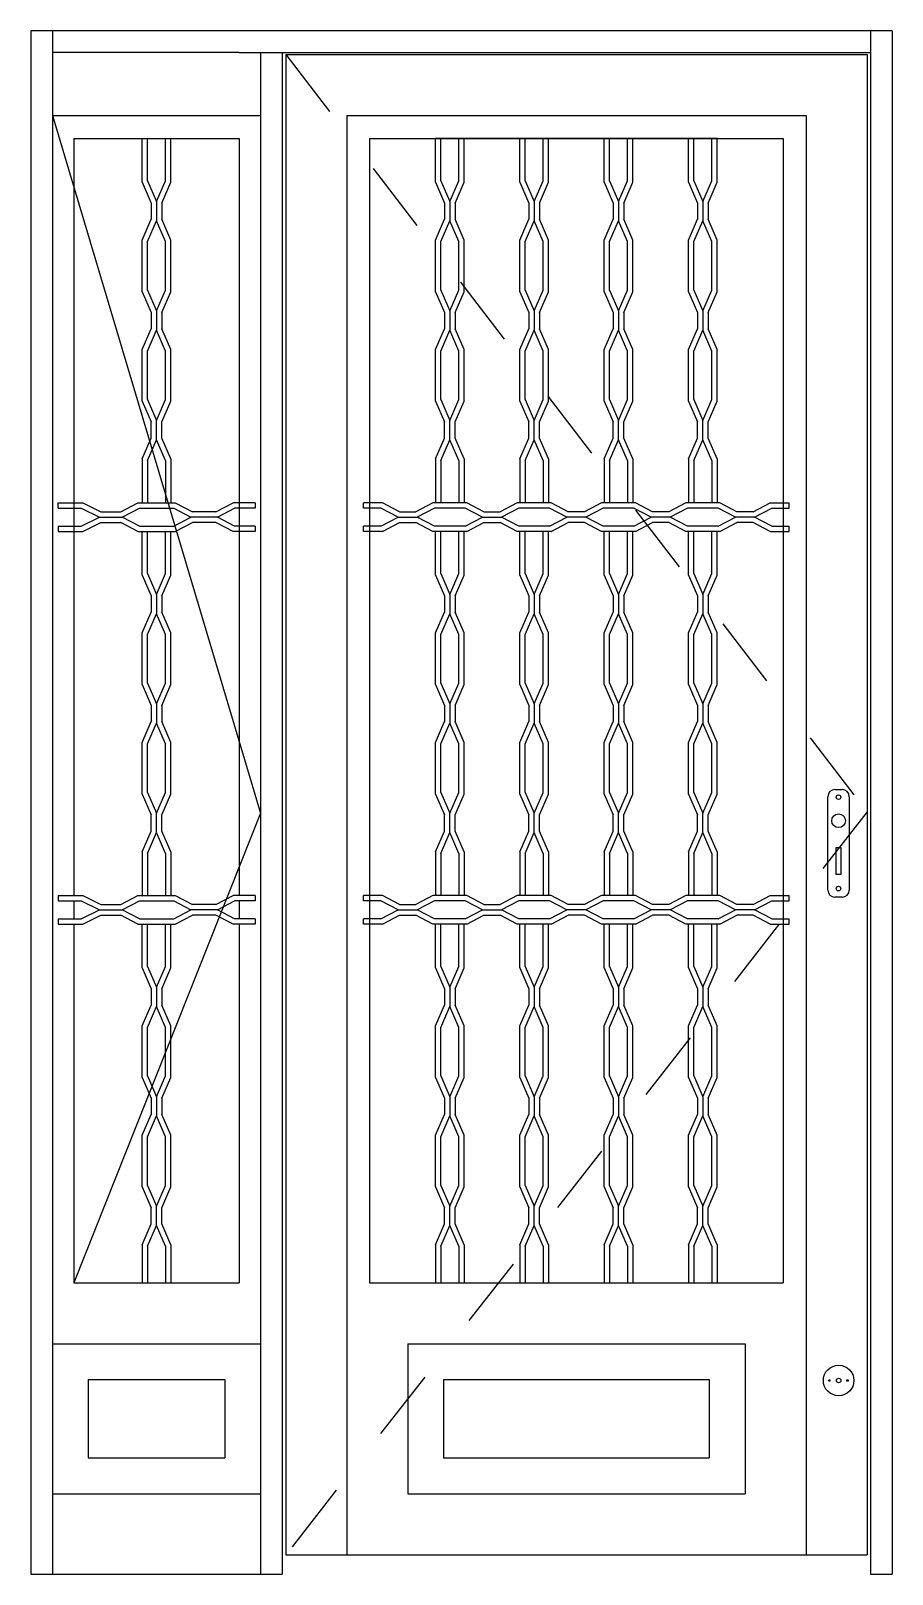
# Model space of a CAD drawing. Header units: millimetres. Extents: x 6.52 to 7.72, y 1316.08 to 1318.23.
import ezdxf

# ---------------------------------------------------------------- set-up
doc = ezdxf.new("R2010")
doc.units = ezdxf.units.MM
doc.header["$LTSCALE"] = 0.5
doc.linetypes.add('DASHED2', pattern=[9.525, 6.35, -3.175])
doc.linetypes.add('HIDDEN2', pattern=[0.1875, 0.125, -0.0625])
doc.layers.add('Gravia_Portas', color=1, linetype='Continuous')
doc.layers.add('Gravia_Portas_hidden2', color=1, linetype='HIDDEN2')

msp = doc.modelspace()

# ---------------------------------------------------------------- linework, layer by layer
at = {"layer": 'Gravia_Portas', "color": 2}
for p, q in [((7.7175, 1318.2283), (6.5175, 1318.2283)), ((6.5175, 1318.2283), (6.5175, 1316.0783)), ((7.7175, 1318.2283), (7.7175, 1316.0783))]:
    msp.add_line(p, q, dxfattribs=at)
at = {"layer": 'Gravia_Portas'}
for p, q in [((6.5475, 1318.2283), (6.5475, 1316.0783)), ((7.6875, 1318.2283), (7.6875, 1316.0783)), ((6.8075, 1318.1983), (6.5475, 1318.1983)), ((6.8075, 1318.1983), (6.8675, 1318.1983)), ((6.8375, 1318.1983), (6.8375, 1316.0783)), ((6.8675, 1318.1983), (7.6875, 1318.1983)), ((6.8675, 1318.1983), (6.8675, 1316.0783)), ((6.8725, 1318.1953), (7.6825, 1318.1953)), ((6.8725, 1318.1953), (6.8725, 1316.1053)), ((7.6825, 1318.1953), (7.6825, 1316.1053)), ((6.5475, 1318.1103), (6.8375, 1318.1103)), ((6.9575, 1318.1103), (7.5975, 1318.1103)), ((6.9575, 1318.1103), (7.5975, 1318.1103)), ((6.9575, 1318.1103), (6.9575, 1316.1053)), ((6.9575, 1318.1103), (6.9575, 1316.1903)), ((7.5975, 1318.1103), (7.5975, 1316.1053)), ((7.5975, 1318.1103), (7.5975, 1316.1903)), ((6.5775, 1318.0783), (6.8075, 1318.0783)), ((6.5775, 1318.0783), (6.5775, 1317.0237)), ((6.6726, 1318.0174), (6.6726, 1318.0783)), ((6.6801, 1318.0196), (6.6801, 1318.0783)), ((6.7051, 1318.0196), (6.7051, 1318.0783)), ((6.7126, 1318.0174), (6.7126, 1318.0783)), ((6.8075, 1318.0783), (6.8075, 1317.0237)), ((6.9895, 1318.0783), (7.5655, 1318.0783)), ((6.9895, 1318.0783), (6.9895, 1316.4843)), ((7.4737, 1318.0783), (7.0812, 1318.0783)), ((7.0812, 1318.0174), (7.0812, 1318.0783)), ((7.0887, 1318.0196), (7.0887, 1318.0783)), ((7.1137, 1318.0196), (7.1137, 1318.0783)), ((7.1212, 1318.0174), (7.1212, 1318.0783)), ((7.1987, 1318.0174), (7.1987, 1318.0783)), ((7.2062, 1318.0196), (7.2062, 1318.0783)), ((7.2312, 1318.0196), (7.2312, 1318.0783)), ((7.2387, 1318.0174), (7.2387, 1318.0783)), ((7.3162, 1318.0174), (7.3162, 1318.0783)), ((7.3237, 1318.0196), (7.3237, 1318.0783)), ((7.3487, 1318.0196), (7.3487, 1318.0783)), ((7.3562, 1318.0174), (7.3562, 1318.0783)), ((7.4337, 1318.0174), (7.4337, 1318.0783)), ((7.4412, 1318.0196), (7.4412, 1318.0783)), ((7.4662, 1318.0196), (7.4662, 1318.0783)), ((7.4737, 1318.0174), (7.4737, 1318.0783)), ((7.5655, 1318.0783), (7.5655, 1316.4843)), ((6.6726, 1318.0174), (6.6851, 1317.9885)), ((6.6801, 1318.0196), (6.6926, 1317.9906)), ((6.6926, 1317.9906), (6.7051, 1318.0196)), ((6.7001, 1317.9885), (6.7126, 1318.0174)), ((7.0812, 1318.0174), (7.0937, 1317.9885)), ((7.0887, 1318.0196), (7.1012, 1317.9906)), ((7.1012, 1317.9906), (7.1137, 1318.0196)), ((7.1087, 1317.9885), (7.1212, 1318.0174)), ((7.1987, 1318.0174), (7.2112, 1317.9885)), ((7.2062, 1318.0196), (7.2187, 1317.9906)), ((7.2187, 1317.9906), (7.2312, 1318.0196)), ((7.2262, 1317.9885), (7.2387, 1318.0174)), ((7.3162, 1318.0174), (7.3287, 1317.9885)), ((7.3237, 1318.0196), (7.3362, 1317.9906)), ((7.3362, 1317.9906), (7.3487, 1318.0196)), ((7.3437, 1317.9885), (7.3562, 1318.0174)), ((7.4337, 1318.0174), (7.4462, 1317.9885)), ((7.4412, 1318.0196), (7.4537, 1317.9906)), ((7.4537, 1317.9906), (7.4662, 1318.0196)), ((7.4612, 1317.9885), (7.4737, 1318.0174)), ((6.6851, 1317.9885), (6.6851, 1317.9659)), ((6.6926, 1317.9906), (6.6926, 1317.9637)), ((6.7001, 1317.9885), (6.7001, 1317.9659)), ((7.0937, 1317.9885), (7.0937, 1317.9659)), ((7.1012, 1317.9906), (7.1012, 1317.9637)), ((7.1087, 1317.9885), (7.1087, 1317.9659)), ((7.2112, 1317.9885), (7.2112, 1317.9659)), ((7.2187, 1317.9906), (7.2187, 1317.9637)), ((7.2262, 1317.9885), (7.2262, 1317.9659)), ((7.3287, 1317.9885), (7.3287, 1317.9659)), ((7.3362, 1317.9906), (7.3362, 1317.9637)), ((7.3437, 1317.9885), (7.3437, 1317.9659)), ((7.4462, 1317.9885), (7.4462, 1317.9659)), ((7.4537, 1317.9906), (7.4537, 1317.9637)), ((7.4612, 1317.9885), (7.4612, 1317.9659)), ((6.6726, 1317.9369), (6.6851, 1317.9659)), ((6.6801, 1317.9348), (6.6926, 1317.9637)), ((6.7051, 1317.9348), (6.6926, 1317.9637)), ((6.7126, 1317.9369), (6.7001, 1317.9659)), ((7.0812, 1317.9369), (7.0937, 1317.9659)), ((7.0887, 1317.9348), (7.1012, 1317.9637)), ((7.1137, 1317.9348), (7.1012, 1317.9637)), ((7.1212, 1317.9369), (7.1087, 1317.9659)), ((7.1987, 1317.9369), (7.2112, 1317.9659)), ((7.2062, 1317.9348), (7.2187, 1317.9637)), ((7.2312, 1317.9348), (7.2187, 1317.9637)), ((7.2387, 1317.9369), (7.2262, 1317.9659)), ((7.3162, 1317.9369), (7.3287, 1317.9659)), ((7.3237, 1317.9348), (7.3362, 1317.9637)), ((7.3487, 1317.9348), (7.3362, 1317.9637)), ((7.3562, 1317.9369), (7.3437, 1317.9659)), ((7.4337, 1317.9369), (7.4462, 1317.9659)), ((7.4412, 1317.9348), (7.4537, 1317.9637)), ((7.4662, 1317.9348), (7.4537, 1317.9637)), ((7.4737, 1317.9369), (7.4612, 1317.9659)), ((6.6726, 1317.8649), (6.6726, 1317.9369)), ((6.6801, 1317.8671), (6.6801, 1317.9348)), ((6.7051, 1317.8671), (6.7051, 1317.9348)), ((6.7126, 1317.8649), (6.7126, 1317.9369)), ((7.0812, 1317.8649), (7.0812, 1317.9369)), ((7.0887, 1317.8671), (7.0887, 1317.9348)), ((7.1137, 1317.8671), (7.1137, 1317.9348)), ((7.1212, 1317.8649), (7.1212, 1317.9369)), ((7.1987, 1317.8649), (7.1987, 1317.9369)), ((7.2062, 1317.8671), (7.2062, 1317.9348)), ((7.2312, 1317.8671), (7.2312, 1317.9348)), ((7.2387, 1317.8649), (7.2387, 1317.9369)), ((7.3162, 1317.8649), (7.3162, 1317.9369)), ((7.3237, 1317.8671), (7.3237, 1317.9348)), ((7.3487, 1317.8671), (7.3487, 1317.9348)), ((7.3562, 1317.8649), (7.3562, 1317.9369)), ((7.4337, 1317.8649), (7.4337, 1317.9369)), ((7.4412, 1317.8671), (7.4412, 1317.9348)), ((7.4662, 1317.8671), (7.4662, 1317.9348)), ((7.4737, 1317.8649), (7.4737, 1317.9369)), ((6.6726, 1317.8649), (6.6851, 1317.836)), ((6.6801, 1317.8671), (6.6926, 1317.8381)), ((6.6926, 1317.8381), (6.7051, 1317.8671)), ((6.7001, 1317.836), (6.7126, 1317.8649)), ((7.0812, 1317.8649), (7.0937, 1317.836)), ((7.0887, 1317.8671), (7.1012, 1317.8381)), ((7.1012, 1317.8381), (7.1137, 1317.8671)), ((7.1087, 1317.836), (7.1212, 1317.8649)), ((7.1987, 1317.8649), (7.2112, 1317.836)), ((7.2062, 1317.8671), (7.2187, 1317.8381)), ((7.2187, 1317.8381), (7.2312, 1317.8671)), ((7.2262, 1317.836), (7.2387, 1317.8649)), ((7.3162, 1317.8649), (7.3287, 1317.836)), ((7.3237, 1317.8671), (7.3362, 1317.8381)), ((7.3362, 1317.8381), (7.3487, 1317.8671)), ((7.3437, 1317.836), (7.3562, 1317.8649)), ((7.4337, 1317.8649), (7.4462, 1317.836)), ((7.4412, 1317.8671), (7.4537, 1317.8381)), ((7.4537, 1317.8381), (7.4662, 1317.8671)), ((7.4612, 1317.836), (7.4737, 1317.8649)), ((6.6851, 1317.836), (6.6851, 1317.8134)), ((6.6926, 1317.8381), (6.6926, 1317.8112)), ((6.7001, 1317.836), (6.7001, 1317.8134)), ((7.0937, 1317.836), (7.0937, 1317.8134)), ((7.1012, 1317.8381), (7.1012, 1317.8112)), ((7.1087, 1317.836), (7.1087, 1317.8134)), ((7.2112, 1317.836), (7.2112, 1317.8134)), ((7.2187, 1317.8381), (7.2187, 1317.8112)), ((7.2262, 1317.836), (7.2262, 1317.8134)), ((7.3287, 1317.836), (7.3287, 1317.8134)), ((7.3362, 1317.8381), (7.3362, 1317.8112)), ((7.3437, 1317.836), (7.3437, 1317.8134)), ((7.4462, 1317.836), (7.4462, 1317.8134)), ((7.4537, 1317.8381), (7.4537, 1317.8112)), ((7.4612, 1317.836), (7.4612, 1317.8134)), ((6.6726, 1317.7844), (6.6851, 1317.8134)), ((6.6801, 1317.7823), (6.6926, 1317.8112)), ((6.7051, 1317.7823), (6.6926, 1317.8112)), ((6.7126, 1317.7844), (6.7001, 1317.8134)), ((7.0812, 1317.7844), (7.0937, 1317.8134)), ((7.0887, 1317.7823), (7.1012, 1317.8112)), ((7.1137, 1317.7823), (7.1012, 1317.8112)), ((7.1212, 1317.7844), (7.1087, 1317.8134)), ((7.1987, 1317.7844), (7.2112, 1317.8134)), ((7.2062, 1317.7823), (7.2187, 1317.8112)), ((7.2312, 1317.7823), (7.2187, 1317.8112)), ((7.2387, 1317.7844), (7.2262, 1317.8134)), ((7.3162, 1317.7844), (7.3287, 1317.8134)), ((7.3237, 1317.7823), (7.3362, 1317.8112)), ((7.3487, 1317.7823), (7.3362, 1317.8112)), ((7.3562, 1317.7844), (7.3437, 1317.8134)), ((7.4337, 1317.7844), (7.4462, 1317.8134)), ((7.4412, 1317.7823), (7.4537, 1317.8112)), ((7.4662, 1317.7823), (7.4537, 1317.8112)), ((7.4737, 1317.7844), (7.4612, 1317.8134)), ((6.6726, 1317.7124), (6.6726, 1317.7844)), ((6.6801, 1317.7146), (6.6801, 1317.7823)), ((6.7051, 1317.7146), (6.7051, 1317.7823)), ((6.7126, 1317.7124), (6.7126, 1317.7844)), ((7.0812, 1317.7124), (7.0812, 1317.7844)), ((7.0887, 1317.7146), (7.0887, 1317.7823)), ((7.1137, 1317.7146), (7.1137, 1317.7823)), ((7.1212, 1317.7124), (7.1212, 1317.7844)), ((7.1987, 1317.7124), (7.1987, 1317.7844)), ((7.2062, 1317.7146), (7.2062, 1317.7823)), ((7.2312, 1317.7146), (7.2312, 1317.7823)), ((7.2387, 1317.7124), (7.2387, 1317.7844)), ((7.3162, 1317.7124), (7.3162, 1317.7844)), ((7.3237, 1317.7146), (7.3237, 1317.7823)), ((7.3487, 1317.7146), (7.3487, 1317.7823)), ((7.3562, 1317.7124), (7.3562, 1317.7844)), ((7.4337, 1317.7124), (7.4337, 1317.7844)), ((7.4412, 1317.7146), (7.4412, 1317.7823)), ((7.4662, 1317.7146), (7.4662, 1317.7823)), ((7.4737, 1317.7124), (7.4737, 1317.7844)), ((6.6801, 1317.7146), (6.6926, 1317.6856)), ((6.6926, 1317.6856), (6.7051, 1317.7146)), ((7.0887, 1317.7146), (7.1012, 1317.6856)), ((7.1012, 1317.6856), (7.1137, 1317.7146)), ((7.2062, 1317.7146), (7.2187, 1317.6856)), ((7.2187, 1317.6856), (7.2312, 1317.7146)), ((7.3237, 1317.7146), (7.3362, 1317.6856)), ((7.3362, 1317.6856), (7.3487, 1317.7146)), ((7.4412, 1317.7146), (7.4537, 1317.6856)), ((7.4537, 1317.6856), (7.4662, 1317.7146)), ((6.6726, 1317.7124), (6.6851, 1317.6835)), ((6.7001, 1317.6835), (6.7126, 1317.7124)), ((7.0812, 1317.7124), (7.0937, 1317.6835)), ((7.1087, 1317.6835), (7.1212, 1317.7124)), ((7.1987, 1317.7124), (7.2112, 1317.6835)), ((7.2262, 1317.6835), (7.2387, 1317.7124)), ((7.3162, 1317.7124), (7.3287, 1317.6835)), ((7.3437, 1317.6835), (7.3562, 1317.7124)), ((7.4337, 1317.7124), (7.4462, 1317.6835)), ((7.4612, 1317.6835), (7.4737, 1317.7124)), ((6.6851, 1317.6609), (6.6851, 1317.6835)), ((6.6926, 1317.6587), (6.6926, 1317.6856)), ((6.7001, 1317.6609), (6.7001, 1317.6835)), ((7.0937, 1317.6609), (7.0937, 1317.6835)), ((7.1012, 1317.6587), (7.1012, 1317.6856)), ((7.1087, 1317.6609), (7.1087, 1317.6835)), ((7.2112, 1317.6609), (7.2112, 1317.6835)), ((7.2187, 1317.6587), (7.2187, 1317.6856)), ((7.2262, 1317.6609), (7.2262, 1317.6835)), ((7.3287, 1317.6609), (7.3287, 1317.6835)), ((7.3362, 1317.6587), (7.3362, 1317.6856)), ((7.3437, 1317.6609), (7.3437, 1317.6835)), ((7.4462, 1317.6609), (7.4462, 1317.6835)), ((7.4537, 1317.6587), (7.4537, 1317.6856)), ((7.4612, 1317.6609), (7.4612, 1317.6835)), ((6.6726, 1317.6319), (6.6851, 1317.6609)), ((6.6801, 1317.6298), (6.6926, 1317.6587)), ((6.7051, 1317.6298), (6.6926, 1317.6587)), ((6.7126, 1317.6319), (6.7001, 1317.6609)), ((7.0812, 1317.6319), (7.0937, 1317.6609)), ((7.0887, 1317.6298), (7.1012, 1317.6587)), ((7.1137, 1317.6298), (7.1012, 1317.6587)), ((7.1212, 1317.6319), (7.1087, 1317.6609)), ((7.1987, 1317.6319), (7.2112, 1317.6609)), ((7.2062, 1317.6298), (7.2187, 1317.6587)), ((7.2312, 1317.6298), (7.2187, 1317.6587)), ((7.2387, 1317.6319), (7.2262, 1317.6609)), ((7.3162, 1317.6319), (7.3287, 1317.6609)), ((7.3237, 1317.6298), (7.3362, 1317.6587)), ((7.3487, 1317.6298), (7.3362, 1317.6587)), ((7.3562, 1317.6319), (7.3437, 1317.6609)), ((7.4337, 1317.6319), (7.4462, 1317.6609)), ((7.4412, 1317.6298), (7.4537, 1317.6587)), ((7.4662, 1317.6298), (7.4537, 1317.6587)), ((7.4737, 1317.6319), (7.4612, 1317.6609)), ((6.6726, 1317.6319), (6.6726, 1317.571)), ((6.6801, 1317.6298), (6.6801, 1317.571)), ((6.7051, 1317.6298), (6.7051, 1317.571)), ((6.7126, 1317.6319), (6.7126, 1317.571)), ((7.0812, 1317.6319), (7.0812, 1317.571)), ((7.0887, 1317.6298), (7.0887, 1317.571)), ((7.1137, 1317.6298), (7.1137, 1317.571)), ((7.1212, 1317.6319), (7.1212, 1317.571)), ((7.1987, 1317.6319), (7.1987, 1317.571)), ((7.2062, 1317.6298), (7.2062, 1317.571)), ((7.2312, 1317.6298), (7.2312, 1317.571)), ((7.2387, 1317.6319), (7.2387, 1317.571)), ((7.3162, 1317.6319), (7.3162, 1317.571)), ((7.3237, 1317.6298), (7.3237, 1317.571)), ((7.3487, 1317.6298), (7.3487, 1317.571)), ((7.3562, 1317.6319), (7.3562, 1317.571)), ((7.4337, 1317.6319), (7.4337, 1317.571)), ((7.4412, 1317.6298), (7.4412, 1317.571)), ((7.4662, 1317.6298), (7.4662, 1317.571)), ((7.4737, 1317.6319), (7.4737, 1317.571)), ((6.5554, 1317.571), (6.5899, 1317.571)), ((6.5554, 1317.5635), (6.5554, 1317.571)), ((6.5554, 1317.5635), (6.5877, 1317.5635)), ((6.5877, 1317.5635), (6.6129, 1317.551)), ((6.5899, 1317.571), (6.6151, 1317.5585)), ((6.6427, 1317.5585), (6.6666, 1317.571)), ((6.6448, 1317.551), (6.6688, 1317.5635)), ((6.6666, 1317.571), (6.7186, 1317.571)), ((6.6688, 1317.5635), (6.7165, 1317.5635)), ((6.7165, 1317.5635), (6.7404, 1317.551)), ((6.7186, 1317.571), (6.7426, 1317.5585)), ((6.7752, 1317.5585), (6.7991, 1317.571)), ((6.7773, 1317.551), (6.8013, 1317.5635)), ((6.8299, 1317.571), (6.7991, 1317.571)), ((6.8299, 1317.5635), (6.8013, 1317.5635)), ((6.8299, 1317.571), (6.8299, 1317.5635)), ((6.981, 1317.5635), (6.981, 1317.571)), ((7.0072, 1317.571), (6.981, 1317.571)), ((7.0051, 1317.5635), (6.981, 1317.5635)), ((7.029, 1317.551), (7.0051, 1317.5635)), ((7.0311, 1317.5585), (7.0072, 1317.571)), ((7.0777, 1317.571), (7.0538, 1317.5585)), ((7.0798, 1317.5635), (7.0559, 1317.551)), ((7.1247, 1317.571), (7.0777, 1317.571)), ((7.1226, 1317.5635), (7.0798, 1317.5635)), ((7.1237, 1317.571), (7.0837, 1317.571)), ((7.1465, 1317.551), (7.1226, 1317.5635)), ((7.1486, 1317.5585), (7.1247, 1317.571)), ((7.1952, 1317.571), (7.1713, 1317.5585)), ((7.1973, 1317.5635), (7.1734, 1317.551)), ((7.2422, 1317.571), (7.1952, 1317.571)), ((7.2401, 1317.5635), (7.1973, 1317.5635)), ((7.264, 1317.551), (7.2401, 1317.5635)), ((7.2661, 1317.5585), (7.2422, 1317.571)), ((7.3127, 1317.571), (7.2888, 1317.5585)), ((7.3148, 1317.5635), (7.2909, 1317.551)), ((7.3597, 1317.571), (7.3127, 1317.571)), ((7.3576, 1317.5635), (7.3148, 1317.5635)), ((7.3815, 1317.551), (7.3576, 1317.5635)), ((7.3836, 1317.5585), (7.3597, 1317.571)), ((7.4302, 1317.571), (7.4063, 1317.5585)), ((7.4323, 1317.5635), (7.4084, 1317.551)), ((7.4772, 1317.571), (7.4302, 1317.571)), ((7.4751, 1317.5635), (7.4323, 1317.5635)), ((7.499, 1317.551), (7.4751, 1317.5635)), ((7.5011, 1317.5585), (7.4772, 1317.571)), ((7.5238, 1317.5585), (7.5477, 1317.571)), ((7.5259, 1317.551), (7.5498, 1317.5635)), ((7.5477, 1317.571), (7.574, 1317.571)), ((7.5498, 1317.5635), (7.574, 1317.5635)), ((7.574, 1317.5635), (7.574, 1317.571)), ((6.5877, 1317.5385), (6.6129, 1317.551)), ((6.5899, 1317.531), (6.6151, 1317.5435)), ((6.6129, 1317.551), (6.6448, 1317.551)), ((6.6151, 1317.5585), (6.6427, 1317.5585)), ((6.6151, 1317.5435), (6.6427, 1317.5435)), ((6.6666, 1317.531), (6.6427, 1317.5435)), ((6.6688, 1317.5385), (6.6448, 1317.551)), ((6.7165, 1317.5385), (6.7404, 1317.551)), ((6.7186, 1317.531), (6.7426, 1317.5435)), ((6.7773, 1317.551), (6.7404, 1317.551)), ((6.7752, 1317.5585), (6.7426, 1317.5585)), ((6.7752, 1317.5435), (6.7426, 1317.5435)), ((6.7991, 1317.531), (6.7752, 1317.5435)), ((6.8013, 1317.5385), (6.7773, 1317.551)), ((7.0051, 1317.5385), (7.029, 1317.551)), ((7.0072, 1317.531), (7.0311, 1317.5435)), ((7.029, 1317.551), (7.0559, 1317.551)), ((7.0311, 1317.5585), (7.0538, 1317.5585)), ((7.0311, 1317.5435), (7.0538, 1317.5435)), ((7.0777, 1317.531), (7.0538, 1317.5435)), ((7.0798, 1317.5385), (7.0559, 1317.551)), ((7.1226, 1317.5385), (7.1465, 1317.551)), ((7.1247, 1317.531), (7.1486, 1317.5435)), ((7.1465, 1317.551), (7.1734, 1317.551)), ((7.1486, 1317.5585), (7.1713, 1317.5585)), ((7.1486, 1317.5435), (7.1713, 1317.5435)), ((7.1952, 1317.531), (7.1713, 1317.5435)), ((7.1973, 1317.5385), (7.1734, 1317.551)), ((7.2401, 1317.5385), (7.264, 1317.551)), ((7.2422, 1317.531), (7.2661, 1317.5435)), ((7.2909, 1317.551), (7.264, 1317.551)), ((7.2888, 1317.5585), (7.2661, 1317.5585)), ((7.2888, 1317.5435), (7.2661, 1317.5435)), ((7.3127, 1317.531), (7.2888, 1317.5435)), ((7.3148, 1317.5385), (7.2909, 1317.551)), ((7.3576, 1317.5385), (7.3815, 1317.551)), ((7.3597, 1317.531), (7.3836, 1317.5435)), ((7.4084, 1317.551), (7.3815, 1317.551)), ((7.4063, 1317.5585), (7.3836, 1317.5585)), ((7.4063, 1317.5435), (7.3836, 1317.5435)), ((7.4302, 1317.531), (7.4063, 1317.5435)), ((7.4323, 1317.5385), (7.4084, 1317.551)), ((7.4751, 1317.5385), (7.499, 1317.551)), ((7.4772, 1317.531), (7.5011, 1317.5435)), ((7.5259, 1317.551), (7.499, 1317.551)), ((7.5238, 1317.5585), (7.5011, 1317.5585)), ((7.5238, 1317.5435), (7.5011, 1317.5435)), ((7.5477, 1317.531), (7.5238, 1317.5435)), ((7.5498, 1317.5385), (7.5259, 1317.551)), ((6.5554, 1317.5385), (6.5877, 1317.5385)), ((6.5554, 1317.5385), (6.5554, 1317.531)), ((6.5554, 1317.531), (6.5899, 1317.531)), ((6.6666, 1317.531), (6.7186, 1317.531)), ((6.6688, 1317.5385), (6.7165, 1317.5385)), ((6.6726, 1317.4701), (6.6726, 1317.531)), ((6.6801, 1317.4722), (6.6801, 1317.531)), ((6.7051, 1317.4722), (6.7051, 1317.531)), ((6.7126, 1317.4701), (6.7126, 1317.531)), ((6.8299, 1317.531), (6.7991, 1317.531)), ((6.8299, 1317.5385), (6.8013, 1317.5385)), ((6.8299, 1317.5385), (6.8299, 1317.531)), ((7.0051, 1317.5385), (6.981, 1317.5385)), ((6.981, 1317.531), (6.981, 1317.5385)), ((7.0072, 1317.531), (6.981, 1317.531)), ((7.1247, 1317.531), (7.0777, 1317.531)), ((7.1226, 1317.5385), (7.0798, 1317.5385)), ((7.0812, 1317.4701), (7.0812, 1317.531)), ((7.0887, 1317.4722), (7.0887, 1317.531)), ((7.1137, 1317.4722), (7.1137, 1317.531)), ((7.1212, 1317.4701), (7.1212, 1317.531)), ((7.2422, 1317.531), (7.1952, 1317.531)), ((7.2401, 1317.5385), (7.1973, 1317.5385)), ((7.1987, 1317.4701), (7.1987, 1317.531)), ((7.2062, 1317.4722), (7.2062, 1317.531)), ((7.2312, 1317.4722), (7.2312, 1317.531)), ((7.2387, 1317.4701), (7.2387, 1317.531)), ((7.3597, 1317.531), (7.3127, 1317.531)), ((7.3576, 1317.5385), (7.3148, 1317.5385)), ((7.3162, 1317.4701), (7.3162, 1317.531)), ((7.3237, 1317.4722), (7.3237, 1317.531)), ((7.3487, 1317.4722), (7.3487, 1317.531)), ((7.3562, 1317.4701), (7.3562, 1317.531)), ((7.4772, 1317.531), (7.4302, 1317.531)), ((7.4751, 1317.5385), (7.4323, 1317.5385)), ((7.4337, 1317.4701), (7.4337, 1317.531)), ((7.4412, 1317.4722), (7.4412, 1317.531)), ((7.4662, 1317.4722), (7.4662, 1317.531)), ((7.4737, 1317.4701), (7.4737, 1317.531)), ((7.5477, 1317.531), (7.574, 1317.531)), ((7.5498, 1317.5385), (7.574, 1317.5385)), ((7.574, 1317.531), (7.574, 1317.5385)), ((6.6726, 1317.4701), (6.6851, 1317.4412)), ((6.6801, 1317.4722), (6.6926, 1317.4433)), ((6.6926, 1317.4433), (6.7051, 1317.4722)), ((6.7001, 1317.4412), (6.7126, 1317.4701)), ((7.0812, 1317.4701), (7.0937, 1317.4412)), ((7.0887, 1317.4722), (7.1012, 1317.4433)), ((7.1012, 1317.4433), (7.1137, 1317.4722)), ((7.1087, 1317.4412), (7.1212, 1317.4701)), ((7.1987, 1317.4701), (7.2112, 1317.4412)), ((7.2062, 1317.4722), (7.2187, 1317.4433)), ((7.2187, 1317.4433), (7.2312, 1317.4722)), ((7.2262, 1317.4412), (7.2387, 1317.4701)), ((7.3162, 1317.4701), (7.3287, 1317.4412)), ((7.3237, 1317.4722), (7.3362, 1317.4433)), ((7.3362, 1317.4433), (7.3487, 1317.4722)), ((7.3437, 1317.4412), (7.3562, 1317.4701)), ((7.4337, 1317.4701), (7.4462, 1317.4412)), ((7.4412, 1317.4722), (7.4537, 1317.4433)), ((7.4537, 1317.4433), (7.4662, 1317.4722)), ((7.4612, 1317.4412), (7.4737, 1317.4701)), ((6.6851, 1317.4412), (6.6851, 1317.4185)), ((6.6926, 1317.4433), (6.6926, 1317.4164)), ((6.7001, 1317.4412), (6.7001, 1317.4185)), ((7.0937, 1317.4412), (7.0937, 1317.4185)), ((7.1012, 1317.4433), (7.1012, 1317.4164)), ((7.1087, 1317.4412), (7.1087, 1317.4185)), ((7.2112, 1317.4412), (7.2112, 1317.4185)), ((7.2187, 1317.4433), (7.2187, 1317.4164)), ((7.2262, 1317.4412), (7.2262, 1317.4185)), ((7.3287, 1317.4412), (7.3287, 1317.4185)), ((7.3362, 1317.4433), (7.3362, 1317.4164)), ((7.3437, 1317.4412), (7.3437, 1317.4185)), ((7.4462, 1317.4412), (7.4462, 1317.4185)), ((7.4537, 1317.4433), (7.4537, 1317.4164)), ((7.4612, 1317.4412), (7.4612, 1317.4185)), ((6.6726, 1317.3896), (6.6851, 1317.4185)), ((6.6801, 1317.3875), (6.6926, 1317.4164)), ((6.7051, 1317.3875), (6.6926, 1317.4164)), ((6.7126, 1317.3896), (6.7001, 1317.4185)), ((7.0812, 1317.3896), (7.0937, 1317.4185)), ((7.0887, 1317.3875), (7.1012, 1317.4164)), ((7.1137, 1317.3875), (7.1012, 1317.4164)), ((7.1212, 1317.3896), (7.1087, 1317.4185)), ((7.1987, 1317.3896), (7.2112, 1317.4185)), ((7.2062, 1317.3875), (7.2187, 1317.4164)), ((7.2312, 1317.3875), (7.2187, 1317.4164)), ((7.2387, 1317.3896), (7.2262, 1317.4185)), ((7.3162, 1317.3896), (7.3287, 1317.4185)), ((7.3237, 1317.3875), (7.3362, 1317.4164)), ((7.3487, 1317.3875), (7.3362, 1317.4164)), ((7.3562, 1317.3896), (7.3437, 1317.4185)), ((7.4337, 1317.3896), (7.4462, 1317.4185)), ((7.4412, 1317.3875), (7.4537, 1317.4164)), ((7.4662, 1317.3875), (7.4537, 1317.4164)), ((7.4737, 1317.3896), (7.4612, 1317.4185)), ((6.6726, 1317.3176), (6.6726, 1317.3896)), ((6.6801, 1317.3197), (6.6801, 1317.3875)), ((6.7051, 1317.3197), (6.7051, 1317.3875)), ((6.7126, 1317.3176), (6.7126, 1317.3896)), ((7.0812, 1317.3176), (7.0812, 1317.3896)), ((7.0887, 1317.3197), (7.0887, 1317.3875)), ((7.1137, 1317.3197), (7.1137, 1317.3875)), ((7.1212, 1317.3176), (7.1212, 1317.3896)), ((7.1987, 1317.3176), (7.1987, 1317.3896)), ((7.2062, 1317.3197), (7.2062, 1317.3875)), ((7.2312, 1317.3197), (7.2312, 1317.3875)), ((7.2387, 1317.3176), (7.2387, 1317.3896)), ((7.3162, 1317.3176), (7.3162, 1317.3896)), ((7.3237, 1317.3197), (7.3237, 1317.3875)), ((7.3487, 1317.3197), (7.3487, 1317.3875)), ((7.3562, 1317.3176), (7.3562, 1317.3896)), ((7.4337, 1317.3176), (7.4337, 1317.3896)), ((7.4412, 1317.3197), (7.4412, 1317.3875)), ((7.4662, 1317.3197), (7.4662, 1317.3875)), ((7.4737, 1317.3176), (7.4737, 1317.3896)), ((6.6726, 1317.3176), (6.6851, 1317.2887)), ((6.6801, 1317.3197), (6.6926, 1317.2908)), ((6.6926, 1317.2908), (6.7051, 1317.3197)), ((6.7001, 1317.2887), (6.7126, 1317.3176)), ((7.0812, 1317.3176), (7.0937, 1317.2887)), ((7.0887, 1317.3197), (7.1012, 1317.2908)), ((7.1012, 1317.2908), (7.1137, 1317.3197)), ((7.1087, 1317.2887), (7.1212, 1317.3176)), ((7.1987, 1317.3176), (7.2112, 1317.2887)), ((7.2062, 1317.3197), (7.2187, 1317.2908)), ((7.2187, 1317.2908), (7.2312, 1317.3197)), ((7.2262, 1317.2887), (7.2387, 1317.3176)), ((7.3162, 1317.3176), (7.3287, 1317.2887)), ((7.3237, 1317.3197), (7.3362, 1317.2908)), ((7.3362, 1317.2908), (7.3487, 1317.3197)), ((7.3437, 1317.2887), (7.3562, 1317.3176)), ((7.4337, 1317.3176), (7.4462, 1317.2887)), ((7.4412, 1317.3197), (7.4537, 1317.2908)), ((7.4537, 1317.2908), (7.4662, 1317.3197)), ((7.4612, 1317.2887), (7.4737, 1317.3176)), ((6.6851, 1317.2887), (6.6851, 1317.266)), ((6.6926, 1317.2908), (6.6926, 1317.2639)), ((6.7001, 1317.2887), (6.7001, 1317.266)), ((7.0937, 1317.2887), (7.0937, 1317.266)), ((7.1012, 1317.2908), (7.1012, 1317.2639)), ((7.1087, 1317.2887), (7.1087, 1317.266)), ((7.2112, 1317.2887), (7.2112, 1317.266)), ((7.2187, 1317.2908), (7.2187, 1317.2639)), ((7.2262, 1317.2887), (7.2262, 1317.266)), ((7.3287, 1317.2887), (7.3287, 1317.266)), ((7.3362, 1317.2908), (7.3362, 1317.2639)), ((7.3437, 1317.2887), (7.3437, 1317.266)), ((7.4462, 1317.2887), (7.4462, 1317.266)), ((7.4537, 1317.2908), (7.4537, 1317.2639)), ((7.4612, 1317.2887), (7.4612, 1317.266)), ((6.6726, 1317.2371), (6.6851, 1317.266)), ((6.6801, 1317.235), (6.6926, 1317.2639)), ((6.7051, 1317.235), (6.6926, 1317.2639)), ((6.7126, 1317.2371), (6.7001, 1317.266)), ((7.0812, 1317.2371), (7.0937, 1317.266)), ((7.0887, 1317.235), (7.1012, 1317.2639)), ((7.1137, 1317.235), (7.1012, 1317.2639)), ((7.1212, 1317.2371), (7.1087, 1317.266)), ((7.1987, 1317.2371), (7.2112, 1317.266)), ((7.2062, 1317.235), (7.2187, 1317.2639)), ((7.2312, 1317.235), (7.2187, 1317.2639)), ((7.2387, 1317.2371), (7.2262, 1317.266)), ((7.3162, 1317.2371), (7.3287, 1317.266)), ((7.3237, 1317.235), (7.3362, 1317.2639)), ((7.3487, 1317.235), (7.3362, 1317.2639)), ((7.3562, 1317.2371), (7.3437, 1317.266)), ((7.4337, 1317.2371), (7.4462, 1317.266)), ((7.4412, 1317.235), (7.4537, 1317.2639)), ((7.4662, 1317.235), (7.4537, 1317.2639)), ((7.4737, 1317.2371), (7.4612, 1317.266)), ((6.6726, 1317.1651), (6.6726, 1317.2371)), ((6.6801, 1317.1672), (6.6801, 1317.235)), ((6.7051, 1317.1672), (6.7051, 1317.235)), ((6.7126, 1317.1651), (6.7126, 1317.2371)), ((7.0812, 1317.1651), (7.0812, 1317.2371)), ((7.0887, 1317.1672), (7.0887, 1317.235)), ((7.1137, 1317.1672), (7.1137, 1317.235)), ((7.1212, 1317.1651), (7.1212, 1317.2371)), ((7.1987, 1317.1651), (7.1987, 1317.2371)), ((7.2062, 1317.1672), (7.2062, 1317.235)), ((7.2312, 1317.1672), (7.2312, 1317.235)), ((7.2387, 1317.1651), (7.2387, 1317.2371)), ((7.3162, 1317.1651), (7.3162, 1317.2371)), ((7.3237, 1317.1672), (7.3237, 1317.235)), ((7.3487, 1317.1672), (7.3487, 1317.235)), ((7.3562, 1317.1651), (7.3562, 1317.2371)), ((7.4337, 1317.1651), (7.4337, 1317.2371)), ((7.4412, 1317.1672), (7.4412, 1317.235)), ((7.4662, 1317.1672), (7.4662, 1317.235)), ((7.4737, 1317.1651), (7.4737, 1317.2371)), ((6.6726, 1317.1651), (6.6851, 1317.1362)), ((6.6801, 1317.1672), (6.6926, 1317.1383)), ((6.6926, 1317.1383), (6.7051, 1317.1672)), ((6.7001, 1317.1362), (6.7126, 1317.1651)), ((7.0812, 1317.1651), (7.0937, 1317.1362)), ((7.0887, 1317.1672), (7.1012, 1317.1383)), ((7.1012, 1317.1383), (7.1137, 1317.1672)), ((7.1087, 1317.1362), (7.1212, 1317.1651)), ((7.1987, 1317.1651), (7.2112, 1317.1362)), ((7.2062, 1317.1672), (7.2187, 1317.1383)), ((7.2187, 1317.1383), (7.2312, 1317.1672)), ((7.2262, 1317.1362), (7.2387, 1317.1651)), ((7.3162, 1317.1651), (7.3287, 1317.1362)), ((7.3237, 1317.1672), (7.3362, 1317.1383)), ((7.3362, 1317.1383), (7.3487, 1317.1672)), ((7.3437, 1317.1362), (7.3562, 1317.1651)), ((7.4337, 1317.1651), (7.4462, 1317.1362)), ((7.4412, 1317.1672), (7.4537, 1317.1383)), ((7.4537, 1317.1383), (7.4662, 1317.1672)), ((7.4612, 1317.1362), (7.4737, 1317.1651)), ((7.6278, 1317.0314), (7.6278, 1317.1614)), ((7.6378, 1317.1714), (7.6478, 1317.1714)), ((7.6578, 1317.1614), (7.6578, 1317.0314)), ((6.6851, 1317.1135), (6.6851, 1317.1362)), ((6.6926, 1317.1114), (6.6926, 1317.1383)), ((6.7001, 1317.1135), (6.7001, 1317.1362)), ((7.0937, 1317.1135), (7.0937, 1317.1362)), ((7.1012, 1317.1114), (7.1012, 1317.1383)), ((7.1087, 1317.1135), (7.1087, 1317.1362)), ((7.2112, 1317.1135), (7.2112, 1317.1362)), ((7.2187, 1317.1114), (7.2187, 1317.1383)), ((7.2262, 1317.1135), (7.2262, 1317.1362)), ((7.3287, 1317.1135), (7.3287, 1317.1362)), ((7.3362, 1317.1114), (7.3362, 1317.1383)), ((7.3437, 1317.1135), (7.3437, 1317.1362)), ((7.4462, 1317.1135), (7.4462, 1317.1362)), ((7.4537, 1317.1114), (7.4537, 1317.1383)), ((7.4612, 1317.1135), (7.4612, 1317.1362)), ((6.6726, 1317.0846), (6.6851, 1317.1135)), ((6.7126, 1317.0846), (6.7001, 1317.1135)), ((7.0812, 1317.0846), (7.0937, 1317.1135)), ((7.1212, 1317.0846), (7.1087, 1317.1135)), ((7.1987, 1317.0846), (7.2112, 1317.1135)), ((7.2387, 1317.0846), (7.2262, 1317.1135)), ((7.3162, 1317.0846), (7.3287, 1317.1135)), ((7.3562, 1317.0846), (7.3437, 1317.1135)), ((7.4337, 1317.0846), (7.4462, 1317.1135)), ((7.4737, 1317.0846), (7.4612, 1317.1135)), ((6.6801, 1317.0825), (6.6926, 1317.1114)), ((6.7051, 1317.0825), (6.6926, 1317.1114)), ((7.0887, 1317.0825), (7.1012, 1317.1114)), ((7.1137, 1317.0825), (7.1012, 1317.1114)), ((7.2062, 1317.0825), (7.2187, 1317.1114)), ((7.2312, 1317.0825), (7.2187, 1317.1114)), ((7.3237, 1317.0825), (7.3362, 1317.1114)), ((7.3487, 1317.0825), (7.3362, 1317.1114)), ((7.4412, 1317.0825), (7.4537, 1317.1114)), ((7.4662, 1317.0825), (7.4537, 1317.1114)), ((7.6394, 1317.0907), (7.6462, 1317.0907)), ((7.6394, 1317.0532), (7.6394, 1317.0907)), ((7.6394, 1317.0907), (7.6462, 1317.0907)), ((7.6394, 1317.0532), (7.6394, 1317.0907)), ((7.6462, 1317.0907), (7.6462, 1317.0532)), ((7.6462, 1317.0907), (7.6462, 1317.0532)), ((6.6726, 1317.0846), (6.6726, 1317.0237)), ((6.6801, 1317.0825), (6.6801, 1317.0237)), ((6.7051, 1317.0825), (6.7051, 1317.0237)), ((6.7126, 1317.0846), (6.7126, 1317.0237)), ((7.0812, 1317.0846), (7.0812, 1317.0237)), ((7.0887, 1317.0825), (7.0887, 1317.0237)), ((7.1137, 1317.0825), (7.1137, 1317.0237)), ((7.1212, 1317.0846), (7.1212, 1317.0237)), ((7.1987, 1317.0846), (7.1987, 1317.0237)), ((7.2062, 1317.0825), (7.2062, 1317.0237)), ((7.2312, 1317.0825), (7.2312, 1317.0237)), ((7.2387, 1317.0846), (7.2387, 1317.0237)), ((7.3162, 1317.0846), (7.3162, 1317.0237)), ((7.3237, 1317.0825), (7.3237, 1317.0237)), ((7.3487, 1317.0825), (7.3487, 1317.0237)), ((7.3562, 1317.0846), (7.3562, 1317.0237)), ((7.4337, 1317.0846), (7.4337, 1317.0237)), ((7.4412, 1317.0825), (7.4412, 1317.0237)), ((7.4662, 1317.0825), (7.4662, 1317.0237)), ((7.4737, 1317.0846), (7.4737, 1317.0237)), ((7.6462, 1317.0532), (7.6394, 1317.0532)), ((7.6462, 1317.0532), (7.6394, 1317.0532)), ((6.5554, 1317.0237), (6.5899, 1317.0237)), ((6.5554, 1317.0237), (6.5554, 1317.0162)), ((6.5554, 1317.0162), (6.5877, 1317.0162)), ((6.5775, 1317.0162), (6.5775, 1316.9912)), ((6.5877, 1317.0162), (6.6129, 1317.0037)), ((6.5899, 1317.0237), (6.6151, 1317.0112)), ((6.6151, 1317.0112), (6.6427, 1317.0112)), ((6.6427, 1317.0112), (6.6666, 1317.0237)), ((6.6448, 1317.0037), (6.6688, 1317.0162)), ((6.6666, 1317.0237), (6.7186, 1317.0237)), ((6.6688, 1317.0162), (6.7165, 1317.0162)), ((6.7165, 1317.0162), (6.7404, 1317.0037)), ((6.7186, 1317.0237), (6.7426, 1317.0112)), ((6.7752, 1317.0112), (6.7426, 1317.0112)), ((6.7752, 1317.0112), (6.7991, 1317.0237)), ((6.7773, 1317.0037), (6.8013, 1317.0162)), ((6.8299, 1317.0237), (6.7991, 1317.0237)), ((6.8299, 1317.0162), (6.8013, 1317.0162)), ((6.8075, 1317.0162), (6.8075, 1316.9912)), ((6.8299, 1317.0237), (6.8299, 1317.0162)), ((6.981, 1317.0162), (6.981, 1317.0237)), ((7.0072, 1317.0237), (6.981, 1317.0237)), ((7.0051, 1317.0162), (6.981, 1317.0162)), ((7.029, 1317.0037), (7.0051, 1317.0162)), ((7.0311, 1317.0112), (7.0072, 1317.0237)), ((7.0311, 1317.0112), (7.0538, 1317.0112)), ((7.0777, 1317.0237), (7.0538, 1317.0112)), ((7.0798, 1317.0162), (7.0559, 1317.0037)), ((7.1247, 1317.0237), (7.0777, 1317.0237)), ((7.1226, 1317.0162), (7.0798, 1317.0162)), ((7.1237, 1317.0237), (7.0837, 1317.0237)), ((7.1465, 1317.0037), (7.1226, 1317.0162)), ((7.1486, 1317.0112), (7.1247, 1317.0237)), ((7.1486, 1317.0112), (7.1713, 1317.0112)), ((7.1952, 1317.0237), (7.1713, 1317.0112)), ((7.1973, 1317.0162), (7.1734, 1317.0037)), ((7.2422, 1317.0237), (7.1952, 1317.0237)), ((7.2401, 1317.0162), (7.1973, 1317.0162)), ((7.264, 1317.0037), (7.2401, 1317.0162)), ((7.2661, 1317.0112), (7.2422, 1317.0237)), ((7.2888, 1317.0112), (7.2661, 1317.0112)), ((7.3127, 1317.0237), (7.2888, 1317.0112)), ((7.3148, 1317.0162), (7.2909, 1317.0037)), ((7.3597, 1317.0237), (7.3127, 1317.0237)), ((7.3576, 1317.0162), (7.3148, 1317.0162)), ((7.3815, 1317.0037), (7.3576, 1317.0162)), ((7.3836, 1317.0112), (7.3597, 1317.0237)), ((7.4063, 1317.0112), (7.3836, 1317.0112)), ((7.4302, 1317.0237), (7.4063, 1317.0112)), ((7.4323, 1317.0162), (7.4084, 1317.0037)), ((7.4772, 1317.0237), (7.4302, 1317.0237)), ((7.4751, 1317.0162), (7.4323, 1317.0162)), ((7.499, 1317.0037), (7.4751, 1317.0162)), ((7.5011, 1317.0112), (7.4772, 1317.0237)), ((7.5238, 1317.0112), (7.5011, 1317.0112)), ((7.5238, 1317.0112), (7.5477, 1317.0237)), ((7.5259, 1317.0037), (7.5498, 1317.0162)), ((7.5477, 1317.0237), (7.574, 1317.0237)), ((7.5498, 1317.0162), (7.574, 1317.0162)), ((7.574, 1317.0162), (7.574, 1317.0237)), ((7.6478, 1317.0214), (7.6378, 1317.0214)), ((6.5554, 1316.9912), (6.5877, 1316.9912)), ((6.5554, 1316.9912), (6.5554, 1316.9837)), ((6.5554, 1316.9837), (6.5899, 1316.9837)), ((6.5775, 1316.9837), (6.5775, 1316.4843)), ((6.5877, 1316.9912), (6.6129, 1317.0037)), ((6.5899, 1316.9837), (6.6151, 1316.9962)), ((6.6129, 1317.0037), (6.6448, 1317.0037)), ((6.6151, 1316.9962), (6.6427, 1316.9962)), ((6.6666, 1316.9837), (6.6427, 1316.9962)), ((6.6688, 1316.9912), (6.6448, 1317.0037)), ((6.6666, 1316.9837), (6.7186, 1316.9837)), ((6.6688, 1316.9912), (6.7165, 1316.9912)), ((6.6726, 1316.9228), (6.6726, 1316.9837)), ((6.6801, 1316.9249), (6.6801, 1316.9837)), ((6.7051, 1316.9249), (6.7051, 1316.9837)), ((6.7126, 1316.9228), (6.7126, 1316.9837)), ((6.7165, 1316.9912), (6.7404, 1317.0037)), ((6.7186, 1316.9837), (6.7426, 1316.9962)), ((6.7773, 1317.0037), (6.7404, 1317.0037)), ((6.7752, 1316.9962), (6.7426, 1316.9962)), ((6.7991, 1316.9837), (6.7752, 1316.9962)), ((6.8013, 1316.9912), (6.7773, 1317.0037)), ((6.8299, 1316.9837), (6.7991, 1316.9837)), ((6.8299, 1316.9912), (6.8013, 1316.9912)), ((6.8075, 1316.9837), (6.8075, 1316.4843)), ((6.8299, 1316.9912), (6.8299, 1316.9837)), ((6.981, 1316.9837), (6.981, 1316.9912)), ((7.0051, 1316.9912), (6.981, 1316.9912)), ((7.0072, 1316.9837), (6.981, 1316.9837)), ((7.0051, 1316.9912), (7.029, 1317.0037)), ((7.0072, 1316.9837), (7.0311, 1316.9962)), ((7.029, 1317.0037), (7.0559, 1317.0037)), ((7.0311, 1316.9962), (7.0538, 1316.9962)), ((7.0777, 1316.9837), (7.0538, 1316.9962)), ((7.0798, 1316.9912), (7.0559, 1317.0037)), ((7.1247, 1316.9837), (7.0777, 1316.9837)), ((7.1226, 1316.9912), (7.0798, 1316.9912)), ((7.0812, 1316.9228), (7.0812, 1316.9837)), ((7.0887, 1316.9249), (7.0887, 1316.9837)), ((7.1137, 1316.9249), (7.1137, 1316.9837)), ((7.1212, 1316.9228), (7.1212, 1316.9837)), ((7.1226, 1316.9912), (7.1465, 1317.0037)), ((7.1247, 1316.9837), (7.1486, 1316.9962)), ((7.1465, 1317.0037), (7.1734, 1317.0037)), ((7.1486, 1316.9962), (7.1713, 1316.9962)), ((7.1952, 1316.9837), (7.1713, 1316.9962)), ((7.1973, 1316.9912), (7.1734, 1317.0037)), ((7.2422, 1316.9837), (7.1952, 1316.9837)), ((7.2401, 1316.9912), (7.1973, 1316.9912)), ((7.1987, 1316.9228), (7.1987, 1316.9837)), ((7.2062, 1316.9249), (7.2062, 1316.9837)), ((7.2312, 1316.9249), (7.2312, 1316.9837)), ((7.2387, 1316.9228), (7.2387, 1316.9837)), ((7.2401, 1316.9912), (7.264, 1317.0037)), ((7.2422, 1316.9837), (7.2661, 1316.9962)), ((7.2909, 1317.0037), (7.264, 1317.0037)), ((7.2888, 1316.9962), (7.2661, 1316.9962)), ((7.3127, 1316.9837), (7.2888, 1316.9962)), ((7.3148, 1316.9912), (7.2909, 1317.0037)), ((7.3597, 1316.9837), (7.3127, 1316.9837)), ((7.3576, 1316.9912), (7.3148, 1316.9912)), ((7.3162, 1316.9228), (7.3162, 1316.9837)), ((7.3237, 1316.9249), (7.3237, 1316.9837)), ((7.3487, 1316.9249), (7.3487, 1316.9837)), ((7.3562, 1316.9228), (7.3562, 1316.9837)), ((7.3576, 1316.9912), (7.3815, 1317.0037)), ((7.3597, 1316.9837), (7.3836, 1316.9962)), ((7.4084, 1317.0037), (7.3815, 1317.0037)), ((7.4063, 1316.9962), (7.3836, 1316.9962)), ((7.4302, 1316.9837), (7.4063, 1316.9962)), ((7.4323, 1316.9912), (7.4084, 1317.0037)), ((7.4772, 1316.9837), (7.4302, 1316.9837)), ((7.4751, 1316.9912), (7.4323, 1316.9912)), ((7.4337, 1316.9228), (7.4337, 1316.9837)), ((7.4412, 1316.9249), (7.4412, 1316.9837)), ((7.4662, 1316.9249), (7.4662, 1316.9837)), ((7.4737, 1316.9228), (7.4737, 1316.9837)), ((7.4751, 1316.9912), (7.499, 1317.0037)), ((7.4772, 1316.9837), (7.5011, 1316.9962)), ((7.5259, 1317.0037), (7.499, 1317.0037)), ((7.5238, 1316.9962), (7.5011, 1316.9962)), ((7.5477, 1316.9837), (7.5238, 1316.9962)), ((7.5498, 1316.9912), (7.5259, 1317.0037)), ((7.5477, 1316.9837), (7.574, 1316.9837)), ((7.5498, 1316.9912), (7.574, 1316.9912)), ((7.574, 1316.9837), (7.574, 1316.9912)), ((6.6726, 1316.9228), (6.6851, 1316.8938)), ((6.6801, 1316.9249), (6.6926, 1316.896)), ((6.6926, 1316.896), (6.7051, 1316.9249)), ((6.7001, 1316.8938), (6.7126, 1316.9228)), ((7.0812, 1316.9228), (7.0937, 1316.8938)), ((7.0887, 1316.9249), (7.1012, 1316.896)), ((7.1012, 1316.896), (7.1137, 1316.9249)), ((7.1087, 1316.8938), (7.1212, 1316.9228)), ((7.1987, 1316.9228), (7.2112, 1316.8938)), ((7.2062, 1316.9249), (7.2187, 1316.896)), ((7.2187, 1316.896), (7.2312, 1316.9249)), ((7.2262, 1316.8938), (7.2387, 1316.9228)), ((7.3162, 1316.9228), (7.3287, 1316.8938)), ((7.3237, 1316.9249), (7.3362, 1316.896)), ((7.3362, 1316.896), (7.3487, 1316.9249)), ((7.3437, 1316.8938), (7.3562, 1316.9228)), ((7.4337, 1316.9228), (7.4462, 1316.8938)), ((7.4412, 1316.9249), (7.4537, 1316.896)), ((7.4537, 1316.896), (7.4662, 1316.9249)), ((7.4612, 1316.8938), (7.4737, 1316.9228)), ((6.6851, 1316.8938), (6.6851, 1316.8712)), ((6.6926, 1316.896), (6.6926, 1316.8691)), ((6.7001, 1316.8938), (6.7001, 1316.8712)), ((7.0937, 1316.8938), (7.0937, 1316.8712)), ((7.1012, 1316.896), (7.1012, 1316.8691)), ((7.1087, 1316.8938), (7.1087, 1316.8712)), ((7.2112, 1316.8938), (7.2112, 1316.8712)), ((7.2187, 1316.896), (7.2187, 1316.8691)), ((7.2262, 1316.8938), (7.2262, 1316.8712)), ((7.3287, 1316.8938), (7.3287, 1316.8712)), ((7.3362, 1316.896), (7.3362, 1316.8691)), ((7.3437, 1316.8938), (7.3437, 1316.8712)), ((7.4462, 1316.8938), (7.4462, 1316.8712)), ((7.4537, 1316.896), (7.4537, 1316.8691)), ((7.4612, 1316.8938), (7.4612, 1316.8712)), ((6.6726, 1316.8423), (6.6851, 1316.8712)), ((6.6801, 1316.8401), (6.6926, 1316.8691)), ((6.7051, 1316.8401), (6.6926, 1316.8691)), ((6.7126, 1316.8423), (6.7001, 1316.8712)), ((7.0812, 1316.8423), (7.0937, 1316.8712)), ((7.0887, 1316.8401), (7.1012, 1316.8691)), ((7.1137, 1316.8401), (7.1012, 1316.8691)), ((7.1212, 1316.8423), (7.1087, 1316.8712)), ((7.1987, 1316.8423), (7.2112, 1316.8712)), ((7.2062, 1316.8401), (7.2187, 1316.8691)), ((7.2312, 1316.8401), (7.2187, 1316.8691)), ((7.2387, 1316.8423), (7.2262, 1316.8712)), ((7.3162, 1316.8423), (7.3287, 1316.8712)), ((7.3237, 1316.8401), (7.3362, 1316.8691)), ((7.3487, 1316.8401), (7.3362, 1316.8691)), ((7.3562, 1316.8423), (7.3437, 1316.8712)), ((7.4337, 1316.8423), (7.4462, 1316.8712)), ((7.4412, 1316.8401), (7.4537, 1316.8691)), ((7.4662, 1316.8401), (7.4537, 1316.8691)), ((7.4737, 1316.8423), (7.4612, 1316.8712)), ((6.6726, 1316.7703), (6.6726, 1316.8423)), ((6.6801, 1316.7724), (6.6801, 1316.8401)), ((6.7051, 1316.7724), (6.7051, 1316.8401)), ((6.7126, 1316.7703), (6.7126, 1316.8423)), ((7.0812, 1316.7703), (7.0812, 1316.8423)), ((7.0887, 1316.7724), (7.0887, 1316.8401)), ((7.1137, 1316.7724), (7.1137, 1316.8401)), ((7.1212, 1316.7703), (7.1212, 1316.8423)), ((7.1987, 1316.7703), (7.1987, 1316.8423)), ((7.2062, 1316.7724), (7.2062, 1316.8401)), ((7.2312, 1316.7724), (7.2312, 1316.8401)), ((7.2387, 1316.7703), (7.2387, 1316.8423)), ((7.3162, 1316.7703), (7.3162, 1316.8423)), ((7.3237, 1316.7724), (7.3237, 1316.8401)), ((7.3487, 1316.7724), (7.3487, 1316.8401)), ((7.3562, 1316.7703), (7.3562, 1316.8423)), ((7.4337, 1316.7703), (7.4337, 1316.8423)), ((7.4412, 1316.7724), (7.4412, 1316.8401)), ((7.4662, 1316.7724), (7.4662, 1316.8401)), ((7.4737, 1316.7703), (7.4737, 1316.8423)), ((6.6726, 1316.7703), (6.6851, 1316.7413)), ((6.6801, 1316.7724), (6.6926, 1316.7435)), ((6.6926, 1316.7435), (6.7051, 1316.7724)), ((6.7001, 1316.7413), (6.7126, 1316.7703)), ((7.0812, 1316.7703), (7.0937, 1316.7413)), ((7.0887, 1316.7724), (7.1012, 1316.7435)), ((7.1012, 1316.7435), (7.1137, 1316.7724)), ((7.1087, 1316.7413), (7.1212, 1316.7703)), ((7.1987, 1316.7703), (7.2112, 1316.7413)), ((7.2062, 1316.7724), (7.2187, 1316.7435)), ((7.2187, 1316.7435), (7.2312, 1316.7724)), ((7.2262, 1316.7413), (7.2387, 1316.7703)), ((7.3162, 1316.7703), (7.3287, 1316.7413)), ((7.3237, 1316.7724), (7.3362, 1316.7435)), ((7.3362, 1316.7435), (7.3487, 1316.7724)), ((7.3437, 1316.7413), (7.3562, 1316.7703)), ((7.4337, 1316.7703), (7.4462, 1316.7413)), ((7.4412, 1316.7724), (7.4537, 1316.7435)), ((7.4537, 1316.7435), (7.4662, 1316.7724)), ((7.4612, 1316.7413), (7.4737, 1316.7703)), ((6.6851, 1316.7413), (6.6851, 1316.7187)), ((6.6926, 1316.7435), (6.6926, 1316.7166)), ((6.7001, 1316.7413), (6.7001, 1316.7187)), ((7.0937, 1316.7413), (7.0937, 1316.7187)), ((7.1012, 1316.7435), (7.1012, 1316.7166)), ((7.1087, 1316.7413), (7.1087, 1316.7187)), ((7.2112, 1316.7413), (7.2112, 1316.7187)), ((7.2187, 1316.7435), (7.2187, 1316.7166)), ((7.2262, 1316.7413), (7.2262, 1316.7187)), ((7.3287, 1316.7413), (7.3287, 1316.7187)), ((7.3362, 1316.7435), (7.3362, 1316.7166)), ((7.3437, 1316.7413), (7.3437, 1316.7187)), ((7.4462, 1316.7413), (7.4462, 1316.7187)), ((7.4537, 1316.7435), (7.4537, 1316.7166)), ((7.4612, 1316.7413), (7.4612, 1316.7187)), ((6.6726, 1316.6898), (6.6851, 1316.7187)), ((6.6801, 1316.6876), (6.6926, 1316.7166)), ((6.7051, 1316.6876), (6.6926, 1316.7166)), ((6.7126, 1316.6898), (6.7001, 1316.7187)), ((7.0812, 1316.6898), (7.0937, 1316.7187)), ((7.0887, 1316.6876), (7.1012, 1316.7166)), ((7.1137, 1316.6876), (7.1012, 1316.7166)), ((7.1212, 1316.6898), (7.1087, 1316.7187)), ((7.1987, 1316.6898), (7.2112, 1316.7187)), ((7.2062, 1316.6876), (7.2187, 1316.7166)), ((7.2312, 1316.6876), (7.2187, 1316.7166)), ((7.2387, 1316.6898), (7.2262, 1316.7187)), ((7.3162, 1316.6898), (7.3287, 1316.7187)), ((7.3237, 1316.6876), (7.3362, 1316.7166)), ((7.3487, 1316.6876), (7.3362, 1316.7166)), ((7.3562, 1316.6898), (7.3437, 1316.7187)), ((7.4337, 1316.6898), (7.4462, 1316.7187)), ((7.4412, 1316.6876), (7.4537, 1316.7166)), ((7.4662, 1316.6876), (7.4537, 1316.7166)), ((7.4737, 1316.6898), (7.4612, 1316.7187)), ((6.6726, 1316.6178), (6.6726, 1316.6898)), ((6.6801, 1316.6199), (6.6801, 1316.6876)), ((6.7051, 1316.6199), (6.7051, 1316.6876)), ((6.7126, 1316.6178), (6.7126, 1316.6898)), ((7.0812, 1316.6178), (7.0812, 1316.6898)), ((7.0887, 1316.6199), (7.0887, 1316.6876)), ((7.1137, 1316.6199), (7.1137, 1316.6876)), ((7.1212, 1316.6178), (7.1212, 1316.6898)), ((7.1987, 1316.6178), (7.1987, 1316.6898)), ((7.2062, 1316.6199), (7.2062, 1316.6876)), ((7.2312, 1316.6199), (7.2312, 1316.6876)), ((7.2387, 1316.6178), (7.2387, 1316.6898)), ((7.3162, 1316.6178), (7.3162, 1316.6898)), ((7.3237, 1316.6199), (7.3237, 1316.6876)), ((7.3487, 1316.6199), (7.3487, 1316.6876)), ((7.3562, 1316.6178), (7.3562, 1316.6898)), ((7.4337, 1316.6178), (7.4337, 1316.6898)), ((7.4412, 1316.6199), (7.4412, 1316.6876)), ((7.4662, 1316.6199), (7.4662, 1316.6876)), ((7.4737, 1316.6178), (7.4737, 1316.6898)), ((6.6726, 1316.6178), (6.6851, 1316.5888)), ((6.6801, 1316.6199), (6.6926, 1316.591)), ((6.6926, 1316.591), (6.7051, 1316.6199)), ((6.7001, 1316.5888), (6.7126, 1316.6178)), ((7.0812, 1316.6178), (7.0937, 1316.5888)), ((7.0887, 1316.6199), (7.1012, 1316.591)), ((7.1012, 1316.591), (7.1137, 1316.6199)), ((7.1087, 1316.5888), (7.1212, 1316.6178)), ((7.1987, 1316.6178), (7.2112, 1316.5888)), ((7.2062, 1316.6199), (7.2187, 1316.591)), ((7.2187, 1316.591), (7.2312, 1316.6199)), ((7.2262, 1316.5888), (7.2387, 1316.6178)), ((7.3162, 1316.6178), (7.3287, 1316.5888)), ((7.3237, 1316.6199), (7.3362, 1316.591)), ((7.3362, 1316.591), (7.3487, 1316.6199)), ((7.3437, 1316.5888), (7.3562, 1316.6178)), ((7.4337, 1316.6178), (7.4462, 1316.5888)), ((7.4412, 1316.6199), (7.4537, 1316.591)), ((7.4537, 1316.591), (7.4662, 1316.6199)), ((7.4612, 1316.5888), (7.4737, 1316.6178)), ((6.6851, 1316.5662), (6.6851, 1316.5888)), ((6.6926, 1316.5641), (6.6926, 1316.591)), ((6.7001, 1316.5662), (6.7001, 1316.5888)), ((7.0937, 1316.5662), (7.0937, 1316.5888)), ((7.1012, 1316.5641), (7.1012, 1316.591)), ((7.1087, 1316.5662), (7.1087, 1316.5888)), ((7.2112, 1316.5662), (7.2112, 1316.5888)), ((7.2187, 1316.5641), (7.2187, 1316.591)), ((7.2262, 1316.5662), (7.2262, 1316.5888)), ((7.3287, 1316.5662), (7.3287, 1316.5888)), ((7.3362, 1316.5641), (7.3362, 1316.591)), ((7.3437, 1316.5662), (7.3437, 1316.5888)), ((7.4462, 1316.5662), (7.4462, 1316.5888)), ((7.4537, 1316.5641), (7.4537, 1316.591)), ((7.4612, 1316.5662), (7.4612, 1316.5888)), ((6.6726, 1316.5373), (6.6851, 1316.5662)), ((6.6801, 1316.5351), (6.6926, 1316.5641)), ((6.7051, 1316.5351), (6.6926, 1316.5641)), ((6.7126, 1316.5373), (6.7001, 1316.5662)), ((7.0812, 1316.5373), (7.0937, 1316.5662)), ((7.0887, 1316.5351), (7.1012, 1316.5641)), ((7.1137, 1316.5351), (7.1012, 1316.5641)), ((7.1212, 1316.5373), (7.1087, 1316.5662)), ((7.1987, 1316.5373), (7.2112, 1316.5662)), ((7.2062, 1316.5351), (7.2187, 1316.5641)), ((7.2312, 1316.5351), (7.2187, 1316.5641)), ((7.2387, 1316.5373), (7.2262, 1316.5662)), ((7.3162, 1316.5373), (7.3287, 1316.5662)), ((7.3237, 1316.5351), (7.3362, 1316.5641)), ((7.3487, 1316.5351), (7.3362, 1316.5641)), ((7.3562, 1316.5373), (7.3437, 1316.5662)), ((7.4337, 1316.5373), (7.4462, 1316.5662)), ((7.4412, 1316.5351), (7.4537, 1316.5641)), ((7.4662, 1316.5351), (7.4537, 1316.5641)), ((7.4737, 1316.5373), (7.4612, 1316.5662)), ((6.6726, 1316.5373), (6.6726, 1316.4843)), ((6.6801, 1316.5351), (6.6801, 1316.4843)), ((6.7051, 1316.5351), (6.7051, 1316.4843)), ((6.7126, 1316.5373), (6.7126, 1316.4843)), ((7.0812, 1316.5373), (7.0812, 1316.4843)), ((7.0887, 1316.5351), (7.0887, 1316.4843)), ((7.1137, 1316.5351), (7.1137, 1316.4843)), ((7.1212, 1316.5373), (7.1212, 1316.4843)), ((7.1987, 1316.5373), (7.1987, 1316.4843)), ((7.2062, 1316.5351), (7.2062, 1316.4843)), ((7.2312, 1316.5351), (7.2312, 1316.4843)), ((7.2387, 1316.5373), (7.2387, 1316.4843)), ((7.3162, 1316.5373), (7.3162, 1316.4843)), ((7.3237, 1316.5351), (7.3237, 1316.4843)), ((7.3487, 1316.5351), (7.3487, 1316.4843)), ((7.3562, 1316.5373), (7.3562, 1316.4843)), ((7.4337, 1316.5373), (7.4337, 1316.4843)), ((7.4412, 1316.5351), (7.4412, 1316.4843)), ((7.4662, 1316.5351), (7.4662, 1316.4843)), ((7.4737, 1316.5373), (7.4737, 1316.4843)), ((6.5775, 1316.4843), (6.8075, 1316.4843)), ((6.9895, 1316.4843), (7.5655, 1316.4843)), ((6.5475, 1316.3993), (6.8375, 1316.3993)), ((7.0425, 1316.3993), (7.0425, 1316.1903)), ((7.0425, 1316.3993), (7.5125, 1316.3993)), ((7.5125, 1316.3993), (7.5125, 1316.1903)), ((6.5975, 1316.3493), (6.7875, 1316.3493)), ((6.5975, 1316.3493), (6.5975, 1316.2403)), ((6.7875, 1316.3493), (6.7875, 1316.2403)), ((7.0925, 1316.3493), (7.0925, 1316.2403)), ((7.0925, 1316.3493), (7.4625, 1316.3493)), ((7.4625, 1316.3493), (7.4625, 1316.2403)), ((6.5975, 1316.2403), (6.7875, 1316.2403)), ((7.0925, 1316.2403), (7.4625, 1316.2403)), ((6.5475, 1316.1903), (6.8375, 1316.1903)), ((7.0425, 1316.1903), (7.5125, 1316.1903)), ((6.8725, 1316.1053), (7.6825, 1316.1053)), ((6.5175, 1316.0783), (6.8375, 1316.0783)), ((6.5175, 1316.0783), (6.5475, 1316.0783)), ((6.8375, 1316.0783), (6.8675, 1316.0783)), ((7.6875, 1316.0783), (7.7175, 1316.0783)), ((7.6875, 1316.0783), (7.7175, 1316.0783))]:
    msp.add_line(p, q, dxfattribs=at)
at = {"layer": 'Gravia_Portas', "linetype": 'DASHED2'}
for p, q in [((6.5475, 1318.1103), (6.8375, 1317.1383)), ((6.8375, 1317.1383), (6.5775, 1316.4843))]:
    msp.add_line(p, q, dxfattribs=at)
at = {"layer": 'Gravia_Portas'}
for centre, radius in [((7.6427, 1317.1608), 0.00318), ((7.6427, 1317.1608), 0.00318), ((7.6429, 1317.1279), 0.00955), ((7.6429, 1317.1279), 0.00955), ((7.6427, 1317.0334), 0.00318), ((7.6427, 1317.0334), 0.00318), ((7.6429, 1316.3481), 0.0213), ((7.6298, 1316.3481), 0.00107), ((7.6429, 1316.3481), 0.00318), ((7.6553, 1316.3481), 0.00107)]:
    msp.add_circle(centre, radius, dxfattribs=at)
for centre, start, end in [((7.6378, 1317.1614), 90, 180), ((7.6478, 1317.1614), 0, 90), ((7.6378, 1317.0314), 180, 270), ((7.6478, 1317.0314), 270, 0)]:
    msp.add_arc(centre, 0.01, start, end, dxfattribs=at)
at = {"layer": 'Gravia_Portas_hidden2'}
for p, q in [((6.8725, 1318.1953), (7.6825, 1317.1403)), ((7.6825, 1317.1403), (6.8725, 1316.1053))]:
    msp.add_line(p, q, dxfattribs=at)

doc.saveas('drawing.dxf')
